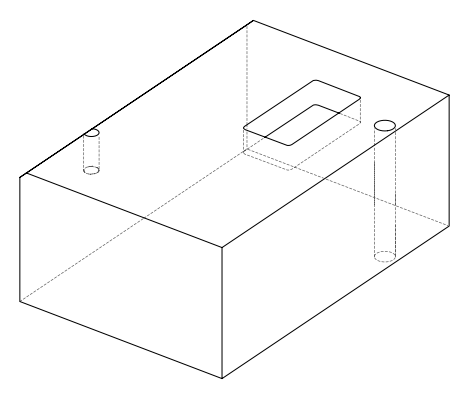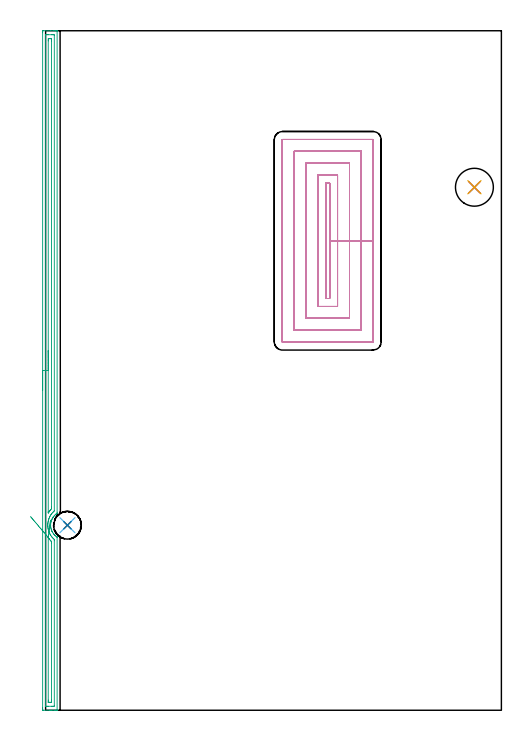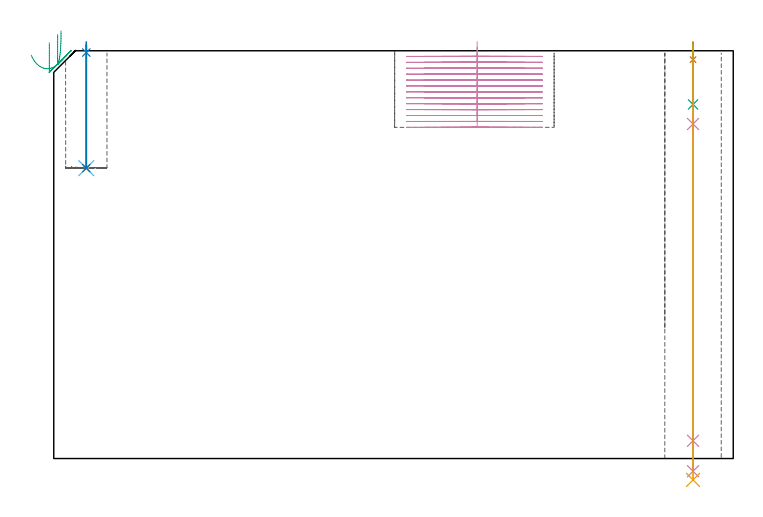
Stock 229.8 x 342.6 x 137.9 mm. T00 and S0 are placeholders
(PLAN: 10 operations, 8 tool changes, 38.5 min)
(1 SPOT_DRILL | STEP1HOLE | NXT0321_9005460120000 | 0.05 min | 182 mm3)
(2 SPOT_DRILL_1 | STEP1POCKET | NXT0321_9005460120000 | 0.03 min | 2 mm3)
(3 DRILL_BLIND_HOLE_INTO_CENTER | STEP1HOLE | NXT0301_092 | 0.08 min | 1730 mm3)
(4 GUN_DRILL_THROUGH_HOLE | STEP1HOLE | UGT0307_009 | 0.68 min | 13674 mm3)
(5 DRILL_TO_ENLARGE_THROUGH_HOLE | STEP1HOLE | UGT0301_258 | 0.59 min | 23880 mm3)
(6 DRILL_BLIND_HOLE_INTO_CENTER_1 | STEP1POCKET | NXT0301_055 | 0.17 min | 2129 mm3)
(7 DRILL_TO_ENLARGE_BLIND_HOLE | STEP1POCKET | UGT0301_374 | 0.17 min | 3126 mm3)
(8 BORE_BLIND_HOLE | STEP1POCKET | UGT0332_064 | 0.17 min | 840 mm3)
(9 AREA_MILL | FG_CHAMFER_SURFACE | UGT0205_001 | 8.5 min | 9095 mm3)
(10 MILL_RECTANGULAR_POCKET | POCKET_RECTANGULAR_STRAIGHT | NXT0201_009 | Follow Part, ap 2, ae 75% | 28.08 min | 153498 mm3)
(TOOL NXT0321_9005460120000 | NC Spot Drill, 142deg, 12mm, Carbide, Uncoated | D12 PA142 FL30 Z2)
(TOOL NXT0301_092 | Carbide Drill 12.1mm [860.1-1210-061A1-MM 2214] | D12.1 PA140 FL77 Z2)
(TOOL UGT0307_009 | Gun Drill 12 mm | D12 PA130 FL24 Z1)
(TOOL UGT0301_258 | Twist Drill 19.1 mm | D19.1 PA118 FL140 Z2)
(TOOL NXT0301_055 | Carbide Drill 8.4mm [860.1-0840-042A1-MM 2214] | D8.4 PA140 FL61 Z2)
(TOOL UGT0301_374 | Twist Drill Flat Bottom 13 mm | D13 PA180 FL101 Z2)
(TOOL UGT0332_064 | 14 mm Boring Bar Slip Fit | D14)
(TOOL UGT0205_001 | Chamfer Mill 20 x 3 x 45 deg. | D20 FL50 Z2)
(TOOL NXT0201_009 | ENDMILL 8mm [2P460-0800-NA 1630] | D8 FL26 Z6)
(OP 1 SPOT_DRILL)
G17 G21 G94 G90
T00 M6
G54
G17 G0 G90 X216.2 Y263.7 S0 M3
G43 Z147.9 H0
G94 G81 G98 Z134.9 F250. R140.9
G80
M5
M2
(OP 2 SPOT_DRILL_1)
G17 G21 G94 G90
T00 M6
G54
G17 G0 G90 X11. Y93.3 S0 M3
G43 Z147.9 H0
G94 G81 G98 Z137.297 F250. R140.9
G80
M5
M2
(OP 3 DRILL_BLIND_HOLE_INTO_CENTER)
G17 G21 G94 G90
T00 M6
G54
G17 G0 G90 X216.2 Y263.7 S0 M3
G43 Z147.9 H1
G94 G81 G98 Z119.75 F250. R139.9
G80
M5
M2
(OP 4 GUN_DRILL_THROUGH_HOLE)
G17 G21 G94 G90
T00 M6
G54
G17 G0 G90 X216.2 Y263.7 M8
G43 Z147.9 H0
Z134.11
S716 M3
G94 G1 Z113.136 F125. M26
G4 X.084
Z6. F250.
G4 X.084
Z-4.298 F125.
G4 X.084
M5
M9
G0 Z134.11
Z147.9
M2
(OP 5 DRILL_TO_ENLARGE_THROUGH_HOLE)
G17 G21 G94 G90
T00 M6
G54
G17 G0 G90 X216.2 Y263.7 S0 M3
G43 Z147.9 H0
G94 G73 G98 Z-7.238 F250. Q18.142 R139.9
G80
M5
M2
(OP 6 DRILL_BLIND_HOLE_INTO_CENTER_1)
G17 G21 G94 G90
T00 M6
G54
G17 G0 G90 X11. Y93.3 S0 M3
G43 Z147.9 H1
G94 G81 G98 Z98.2 F250. R139.9
G80
M5
M2
(OP 7 DRILL_TO_ENLARGE_BLIND_HOLE)
G17 G21 G94 G90
T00 M6
G54
G17 G0 G90 X11. Y93.3 S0 M3
G43 Z147.9 H0
G94 G73 G98 Z98.2 F250. Q9.925 R139.9
G80
M5
M2
(OP 8 BORE_BLIND_HOLE)
G17 G21 G94 G90
T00 M6
G54
G17 G0 G90 X11. Y93.3 S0 M3
G43 Z147.9 H0
G94 G85 G98 Z98.2 F250. R139.9
G80
M5
M2
(OP 9 AREA_MILL)
G17 G21 G94 G90
T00 M6
G54
G17 G0 G90 X-1.5 Y161.3 S1061 M3
G43 Z147.9 H0
Z140.6
G94 G1 Y161.338 Z139.728 F250.
Y161.452 Z138.864
Y161.641 Z138.012
Y161.903 Z137.18
Y162.237 Z136.374
Y162.64 Z135.6
Y163.108 Z134.864
Y163.64 Z134.172
Y164.229 Z133.529
Y164.872 Z132.94
Y165.564 Z132.409
Y166.3 Z131.94
Y167.074 Z131.537
Y167.88 Z131.203
Y168.712 Z130.941
Y169.564 Z130.752
Y170.428 Z130.638
Y171.3 Z130.6
Y341.63
X-1.499 Y341.978 Z130.601
X-1.494 Y342.518 Z130.603
X-1.491 Y342.592 Z130.606
X-0.958 Y342.6 Z131.139
X2.594 Z134.689
X4.023 Z136.119
X4.37 Z136.465
X5.064 Z137.164
X5.376 Z137.476
X5.763 Y342.593 Z137.855
X5.797 Y342.59 Z137.888
X5.8 Y342.425 Z137.9
Y99.812
X5.801 Y99.249 Z137.883
X5.707 Y99.179 Z137.807
X5.518 Y99.049 Z137.618
X5.385 Y98.958 Z137.484
X5.336 Y98.918 Z137.434
X5.258 Y98.855 Z137.354
X5.207 Y98.815 Z137.305
X4.973 Y98.63 Z137.073
X4.668 Y98.355 Z136.768
X4.376 Y98.064 Z136.476
X4.135 Y97.788 Z136.235
X4.091 Y97.738 Z136.191
X4.058 Y97.695 Z136.158
X3.876 Y97.46 Z135.975
X3.855 Y97.429 Z135.953
X3.778 Y97.319 Z135.874
X3.673 Y97.171 Z135.771
X3.433 Y96.771 Z135.529
X3.387 Y96.684 Z135.481
X3.21 Y96.363 Z135.308
X3.169 Y96.278 Z135.268
X3.096 Y96.101 Z135.194
X2.987 Y95.835 Z135.082
X2.827 Y95.385 Z134.926
X2.705 Y94.94 Z134.804
X2.611 Y94.492 Z134.709
X2.548 Y94.046 Z134.647
X2.518 Y93.599 Z134.608
Y93.556 Z134.606
X2.514 Y93.372 Z134.607
Y93.344 Z134.605
X2.511 Y93.152 Z134.607
X2.535 Y92.706 Z134.633
X2.587 Y92.258 Z134.686
X2.669 Y91.813 Z134.766
X2.783 Y91.364 Z134.881
X2.928 Y90.919 Z135.022
X3.061 Y90.576 Z135.158
X3.126 Y90.429 Z135.223
X3.21 Y90.238 Z135.308
X3.318 Y90.026 Z135.417
X3.587 Y89.575 Z135.686
X3.88 Y89.133 Z135.98
X3.915 Y89.088 Z136.015
X4.092 Y88.862 Z136.19
X4.288 Y88.642 Z136.385
X4.373 Y88.544 Z136.472
X4.667 Y88.24 Z136.766
X4.717 Y88.195 Z136.815
X4.819 Y88.101 Z136.917
X4.974 Y87.967 Z137.073
X5.257 Y87.748 Z137.357
X5.383 Y87.651 Z137.483
X5.702 Y87.426 Z137.8
X5.766 Y87.378 Z137.865
X5.795 Y87.35 Z137.891
X5.8 Y87.301 Z137.9
Y0.175
X5.797 Y0.01 Z137.888
X5.763 Y0.007 Z137.855
X5.376 Y0. Z137.475
X5.064 Z137.164
X4.37 Z136.465
X3.135 Z135.232
X2.594 Z134.689
X1.976 Z134.072
X-0.958 Y0.001 Z131.139
X-1.2 Y0.003 Z130.897
X-1.492 Y0.008 Z130.606
X-1.494 Y0.082 Z130.603
X-1.499 Y0.622 Z130.601
X-1.5 Y1.167 Z130.6
Y171.3
X-0.086 Z132.014
X-0.085 Y340.207 Z132.015
X-0.07 Y340.59 Z132.03
X0.414 Y340.598 Z132.514
X0.818 Y340.599 Z132.918
X1.3 Y340.6 Z133.4
X3.076 Z135.176
X3.482 Y340.599 Z135.582
X3.967 Y340.597 Z136.067
X4.37 Y340.59 Z136.47
X4.385 Y340.191 Z136.485
Y340.176
Y100.705
Y100.69
X4.37 Y100.456 Z136.47
X4.037 Y100.147 Z136.137
X3.678 Y99.812 Z135.778
X3.581 Y99.712 Z135.681
X3.482 Y99.604 Z135.582
X3.165 Y99.237 Z135.265
X2.918 Y98.918 Z135.018
X2.782 Y98.729 Z134.882
X2.594 Y98.451 Z134.694
X2.432 Y98.187 Z134.532
X2.337 Y98.024 Z134.437
X2.114 Y97.614 Z134.214
X2.016 Y97.419 Z134.116
X1.891 Y97.131 Z133.991
X1.706 Y96.676 Z133.806
X1.592 Y96.352 Z133.692
X1.555 Y96.237 Z133.655
X1.392 Y95.659 Z133.492
X1.321 Y95.344 Z133.421
X1.236 Y94.923 Z133.336
X1.169 Y94.45 Z133.269
X1.138 Y94.128 Z133.238
X1.105 Y93.556 Z133.205
X1.102 Y93.27 Z133.202
X1.125 Y92.663 Z133.225
X1.134 Y92.504 Z133.234
X1.195 Y91.959 Z133.295
X1.222 Y91.769 Z133.322
X1.313 Y91.271 Z133.413
X1.411 Y90.876 Z133.511
X1.502 Y90.539 Z133.602
X1.66 Y90.028 Z133.76
X1.677 Y89.982 Z133.777
X1.706 Y89.906 Z133.806
X1.947 Y89.331 Z134.047
X1.99 Y89.231 Z134.09
X2.059 Y89.088 Z134.159
X2.177 Y88.86 Z134.277
X2.509 Y88.28 Z134.609
X2.564 Y88.195 Z134.664
X2.594 Y88.15 Z134.694
X2.94 Y87.652 Z135.04
X3.217 Y87.301 Z135.317
X3.482 Y87.003 Z135.582
X3.77 Y86.702 Z135.87
X4.076 Y86.408 Z136.176
X4.37 Y86.142 Z136.47
X4.385 Y85.514 Z136.485
Y85.498
Y2.393
X4.37 Y2.01 Z136.47
X3.886 Y2.002 Z135.986
X3.482 Y2.001 Z135.582
X3. Y2. Z135.1
X1.224 Z133.324
X0.818 Y2.001 Z132.918
X0.334 Y2.003 Z132.434
X-0.07 Y2.01 Z132.03
X-0.085 Y2.409 Z132.015
Y2.424
X-0.086 Y171.3 Z132.014
X1.328 Z133.428
X1.329 Y337.51 Z133.429
X1.33 Y337.889 Z133.43
X1.333 Y338.404 Z133.433
X1.336 Y338.584 Z133.436
X1.516 Y338.595 Z133.616
X1.706 Y338.598 Z133.806
X2.399 Y338.6 Z134.499
X2.594 Y338.599 Z134.694
X2.789 Y338.597 Z134.889
X2.918 Y338.593 Z135.018
X2.961 Y338.59 Z135.061
X2.965 Y338.574 Z135.065
X2.967 Y338.53 Z135.067
X2.97 Y338.404 Z135.07
X2.971 Y338.024 Z135.071
X2.972 Y337.51 Z135.072
X2.971 Y102.492 Z135.071
X2.97 Y102.114 Z135.07
X2.964 Y101.599 Z135.064
X2.962 Y101.557 Z135.062
X2.594 Y101.159 Z134.694
X2.383 Y100.918 Z134.483
X2.205 Y100.705 Z134.305
X1.986 Y100.423 Z134.086
X1.706 Y100.038 Z133.806
X1.613 Y99.905 Z133.713
X1.551 Y99.812 Z133.651
X1.449 Y99.65 Z133.549
X1.41 Y99.59 Z133.51
X1.361 Y99.519 Z133.461
X1.335 Y99.483 Z133.435
X1.334 Y99.534 Z133.434
X1.33 Y99.812 Z133.43
X1.329 Y99.97 Z133.429
X1.328 Y100.192 Z133.428
Y171.3
Y172.172 Z133.467
Y173.036 Z133.58
Y173.888 Z133.769
Y174.72 Z134.032
Y175.526 Z134.365
Y176.3 Z134.768
Y177.036 Z135.237
Y177.728 Z135.768
Y178.371 Z136.357
Y178.96 Z137.001
Y179.492 Z137.693
Y179.96 Z138.428
Y180.363 Z139.202
Y180.697 Z140.008
Y180.959 Z140.84
Y181.148 Z141.692
Y181.262 Z142.557
Y181.3 Z143.428
G0 Z147.9
X-7.616 Y97.669
Z136.395
G1 X-7.289 Y97.284 Z135.684
X-6.923 Y96.853 Z135.02
X-6.521 Y96.379 Z134.407
X-6.086 Y95.867 Z133.851
X-5.621 Y95.319 Z133.356
X-5.13 Y94.741 Z132.925
X-4.617 Y94.136 Z132.562
X-4.085 Y93.51 Z132.27
X-3.539 Y92.866 Z132.05
X-2.982 Y92.21 Z131.904
X-2.42 Y91.547 Z131.835
X-1.855 Y90.882 Z131.841
X-1.293 Y90.22 Z131.923
X-0.738 Y89.566 Z132.081
X-0.193 Y88.925 Z132.312
X0.336 Y88.301 Z132.617
X0.846 Y87.7 Z132.991
X1.332 Y87.127 Z133.432
X1.351 Y87.105 Z133.451
X1.706 Y86.574 Z133.806
X1.821 Y86.408 Z133.921
X2.13 Y85.981 Z134.23
X2.526 Y85.514 Z134.626
X2.594 Y85.438 Z134.694
X2.794 Y85.224 Z134.894
X2.891 Y85.119 Z134.991
X2.938 Y85.065 Z135.038
X2.959 Y85.039 Z135.059
X2.965 Y84.999 Z135.065
X2.968 Y84.62 Z135.068
X2.971 Y84.241 Z135.071
Y5.09
X2.97 Y4.711 Z135.07
X2.967 Y4.196 Z135.067
X2.964 Y4.016 Z135.064
X2.784 Y4.005 Z134.884
X2.594 Y4.002 Z134.694
X1.901 Y4. Z134.001
X1.706 Y4.001 Z133.806
X1.511 Y4.003 Z133.611
X1.382 Y4.007 Z133.482
X1.339 Y4.01 Z133.439
X1.335 Y4.026 Z133.435
X1.333 Y4.07 Z133.433
X1.33 Y4.196 Z133.43
X1.329 Y4.576 Z133.429
X1.328 Y5.09 Z133.428
X1.329 Y87.016 Z133.429
X1.33 Y87.083 Z133.43
X1.332 Y87.122 Z133.432
Y87.127
X1.444 Y87.979 Z133.582
X1.553 Y88.815 Z133.806
X1.659 Y89.628 Z134.103
X1.762 Y90.413 Z134.47
X1.86 Y91.163 Z134.905
X1.953 Y91.873 Z135.404
X2.039 Y92.537 Z135.963
X2.12 Y93.15 Z136.579
X2.192 Y93.707 Z137.246
X2.257 Y94.204 Z137.959
X2.314 Y94.639 Z138.714
X2.362 Y95.006 Z139.504
X2.401 Y95.303 Z140.323
X2.431 Y95.529 Z141.165
X2.45 Y95.681 Z142.024
X2.46 Y95.758 Z142.893
X2.461 Y95.76 Z143.765
X2.451 Y95.686 Z144.635
G0 Z147.9
M5
M2
(OP 10 MILL_RECTANGULAR_POCKET)
G17 G21 G94 G90
T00 M6
G54
G17 G0 G90 X143.2 Y218.04 S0 M3
G43 Z147.998 H1
Z140.998
G94 G1 Y236.7 Z135.998 F250.
Y265.8 F500.
X141.3
Y207.6
X143.2
Y236.7
X147.2
Y269.8
X137.3
Y203.6
X147.2
Y236.7
X153.2
Y275.8
X131.3
Y197.6
X153.2
Y236.7
X159.2
Y281.8
X125.3
Y191.6
X159.2
Y236.7
X165.2
Y287.6
G3 X165. Y287.8 R0.2
G1 X119.5
G3 X119.3 Y287.6 R0.2
G1 Y185.8
G3 X119.5 Y185.6 R0.2
G1 X165.
G3 X165.2 Y185.8 R0.2
G1 Y236.7
Y237.7
G0 X143.2 Y218.04 Z138.998
G1 Y236.7 Z133.998 F250.
Y265.8 F500.
X141.3
Y207.6
X143.2
Y236.7
X147.2
Y269.8
X137.3
Y203.6
X147.2
Y236.7
X153.2
Y275.8
X131.3
Y197.6
X153.2
Y236.7
X159.2
Y281.8
X125.3
Y191.6
X159.2
Y236.7
X165.2
Y287.6
G3 X165. Y287.8 R0.2
G1 X119.5
G3 X119.3 Y287.6 R0.2
G1 Y185.8
G3 X119.5 Y185.6 R0.2
G1 X165.
G3 X165.2 Y185.8 R0.2
G1 Y236.7
Y237.7
G0 X143.2 Y218.04 Z136.998
G1 Y236.7 Z131.999 F250.
Y265.8 F500.
X141.3
Y207.6
X143.2
Y236.7
X147.2
Y269.8
X137.3
Y203.6
X147.2
Y236.7
X153.2
Y275.8
X131.3
Y197.6
X153.2
Y236.7
X159.2
Y281.8
X125.3
Y191.6
X159.2
Y236.7
X165.2
Y287.6
G3 X165. Y287.8 R0.2
G1 X119.5
G3 X119.3 Y287.6 R0.2
G1 Y185.8
G3 X119.5 Y185.6 R0.2
G1 X165.
G3 X165.2 Y185.8 R0.2
G1 Y236.7
Y237.7
G0 X143.2 Y218.04 Z134.999
G1 Y236.7 Z129.999 F250.
Y265.8 F500.
X141.3
Y207.6
X143.2
Y236.7
X147.2
Y269.8
X137.3
Y203.6
X147.2
Y236.7
X153.2
Y275.8
X131.3
Y197.6
X153.2
Y236.7
X159.2
Y281.8
X125.3
Y191.6
X159.2
Y236.7
X165.2
Y287.6
G3 X165. Y287.8 R0.2
G1 X119.5
G3 X119.3 Y287.6 R0.2
G1 Y185.8
G3 X119.5 Y185.6 R0.2
G1 X165.
G3 X165.2 Y185.8 R0.2
G1 Y236.7
Y237.7
G0 X143.2 Y218.04 Z132.999
G1 Y236.7 Z127.999 F250.
Y265.8 F500.
X141.3
Y207.6
X143.2
Y236.7
X147.2
Y269.8
X137.3
Y203.6
X147.2
Y236.7
X153.2
Y275.8
X131.3
Y197.6
X153.2
Y236.7
X159.2
Y281.8
X125.3
Y191.6
X159.2
Y236.7
X165.2
Y287.6
G3 X165. Y287.8 R0.2
G1 X119.5
G3 X119.3 Y287.6 R0.2
G1 Y185.8
G3 X119.5 Y185.6 R0.2
G1 X165.
G3 X165.2 Y185.8 R0.2
G1 Y236.7
Y237.7
G0 X143.2 Y218.04 Z130.999
G1 Y236.7 Z125.999 F250.
Y265.8 F500.
X141.3
Y207.6
X143.2
Y236.7
X147.2
Y269.8
X137.3
Y203.6
X147.2
Y236.7
X153.2
Y275.8
X131.3
Y197.6
X153.2
Y236.7
X159.2
Y281.8
X125.3
Y191.6
X159.2
Y236.7
X165.2
Y287.6
G3 X165. Y287.8 R0.2
G1 X119.5
G3 X119.3 Y287.6 R0.2
G1 Y185.8
G3 X119.5 Y185.6 R0.2
G1 X165.
G3 X165.2 Y185.8 R0.2
G1 Y236.7
Y237.7
G0 X143.2 Y218.04 Z128.999
G1 Y236.7 Z123.999 F250.
Y265.8 F500.
X141.3
Y207.6
X143.2
Y236.7
X147.2
Y269.8
X137.3
Y203.6
X147.2
Y236.7
X153.2
Y275.8
X131.3
Y197.6
X153.2
Y236.7
X159.2
Y281.8
X125.3
Y191.6
X159.2
Y236.7
X165.2
Y287.6
G3 X165. Y287.8 R0.2
G1 X119.5
G3 X119.3 Y287.6 R0.2
G1 Y185.8
G3 X119.5 Y185.6 R0.2
G1 X165.
G3 X165.2 Y185.8 R0.2
G1 Y236.7
Y237.7
G0 X143.2 Y218.04 Z126.999
G1 Y236.7 Z121.999 F250.
Y265.8 F500.
X141.3
Y207.6
X143.2
Y236.7
X147.2
Y269.8
X137.3
Y203.6
X147.2
Y236.7
X153.2
Y275.8
X131.3
Y197.6
X153.2
Y236.7
X159.2
Y281.8
X125.3
Y191.6
X159.2
Y236.7
X165.2
Y287.6
G3 X165. Y287.8 R0.2
G1 X119.5
G3 X119.3 Y287.6 R0.2
G1 Y185.8
G3 X119.5 Y185.6 R0.2
G1 X165.
G3 X165.2 Y185.8 R0.2
G1 Y236.7
Y237.7
G0 X143.2 Y218.04 Z124.999
G1 Y236.7 Z119.999 F250.
Y265.8 F500.
X141.3
Y207.6
X143.2
Y236.7
X147.2
Y269.8
X137.3
Y203.6
X147.2
Y236.7
X153.2
Y275.8
X131.3
Y197.6
X153.2
Y236.7
X159.2
Y281.8
X125.3
Y191.6
X159.2
Y236.7
X165.2
Y287.6
G3 X165. Y287.8 R0.2
G1 X119.5
G3 X119.3 Y287.6 R0.2
G1 Y185.8
G3 X119.5 Y185.6 R0.2
G1 X165.
G3 X165.2 Y185.8 R0.2
G1 Y236.7
Y237.7
G0 X143.2 Y218.04 Z122.999
G1 Y236.7 Z118. F250.
Y265.8 F500.
X141.3
Y207.6
X143.2
Y236.7
X147.2
Y269.8
X137.3
Y203.6
X147.2
Y236.7
X153.2
Y275.8
X131.3
Y197.6
X153.2
Y236.7
X159.2
Y281.8
X125.3
Y191.6
X159.2
Y236.7
X165.2
Y287.6
G3 X165. Y287.8 R0.2
G1 X119.5
G3 X119.3 Y287.6 R0.2
G1 Y185.8
G3 X119.5 Y185.6 R0.2
G1 X165.
G3 X165.2 Y185.8 R0.2
G1 Y236.7
Y237.7
G0 X143.2 Y218.04 Z121.
G1 Y236.7 Z116. F250.
Y265.8 F500.
X141.3
Y207.6
X143.2
Y236.7
X147.2
Y269.8
X137.3
Y203.6
X147.2
Y236.7
X153.2
Y275.8
X131.3
Y197.6
X153.2
Y236.7
X159.2
Y281.8
X125.3
Y191.6
X159.2
Y236.7
X165.2
Y287.6
G3 X165. Y287.8 R0.2
G1 X119.5
G3 X119.3 Y287.6 R0.2
G1 Y185.8
G3 X119.5 Y185.6 R0.2
G1 X165.
G3 X165.2 Y185.8 R0.2
G1 Y236.7
Y237.7
G0 X143.2 Y218.04 Z119.
G1 Y236.7 Z114. F250.
Y265.8 F500.
X141.3
Y207.6
X143.2
Y236.7
X147.2
Y269.8
X137.3
Y203.6
X147.2
Y236.7
X153.2
Y275.8
X131.3
Y197.6
X153.2
Y236.7
X159.2
Y281.8
X125.3
Y191.6
X159.2
Y236.7
X165.2
Y287.6
G3 X165. Y287.8 R0.2
G1 X119.5
G3 X119.3 Y287.6 R0.2
G1 Y185.8
G3 X119.5 Y185.6 R0.2
G1 X165.
G3 X165.2 Y185.8 R0.2
G1 Y236.7
Y237.7
G0 X143.2 Y218.04 Z117.
G1 Y236.7 Z112. F250.
Y265.8 F500.
X141.3
Y207.6
X143.2
Y236.7
X147.2
Y269.8
X137.3
Y203.6
X147.2
Y236.7
X153.2
Y275.8
X131.3
Y197.6
X153.2
Y236.7
X159.2
Y281.8
X125.3
Y191.6
X159.2
Y236.7
X165.2
Y287.6
G3 X165. Y287.8 R0.2
G1 X119.5
G3 X119.3 Y287.6 R0.2
G1 Y185.8
G3 X119.5 Y185.6 R0.2
G1 X165.
G3 X165.2 Y185.8 R0.2
G1 Y236.7
Y237.7
G0 Z147.998
M5
M2
